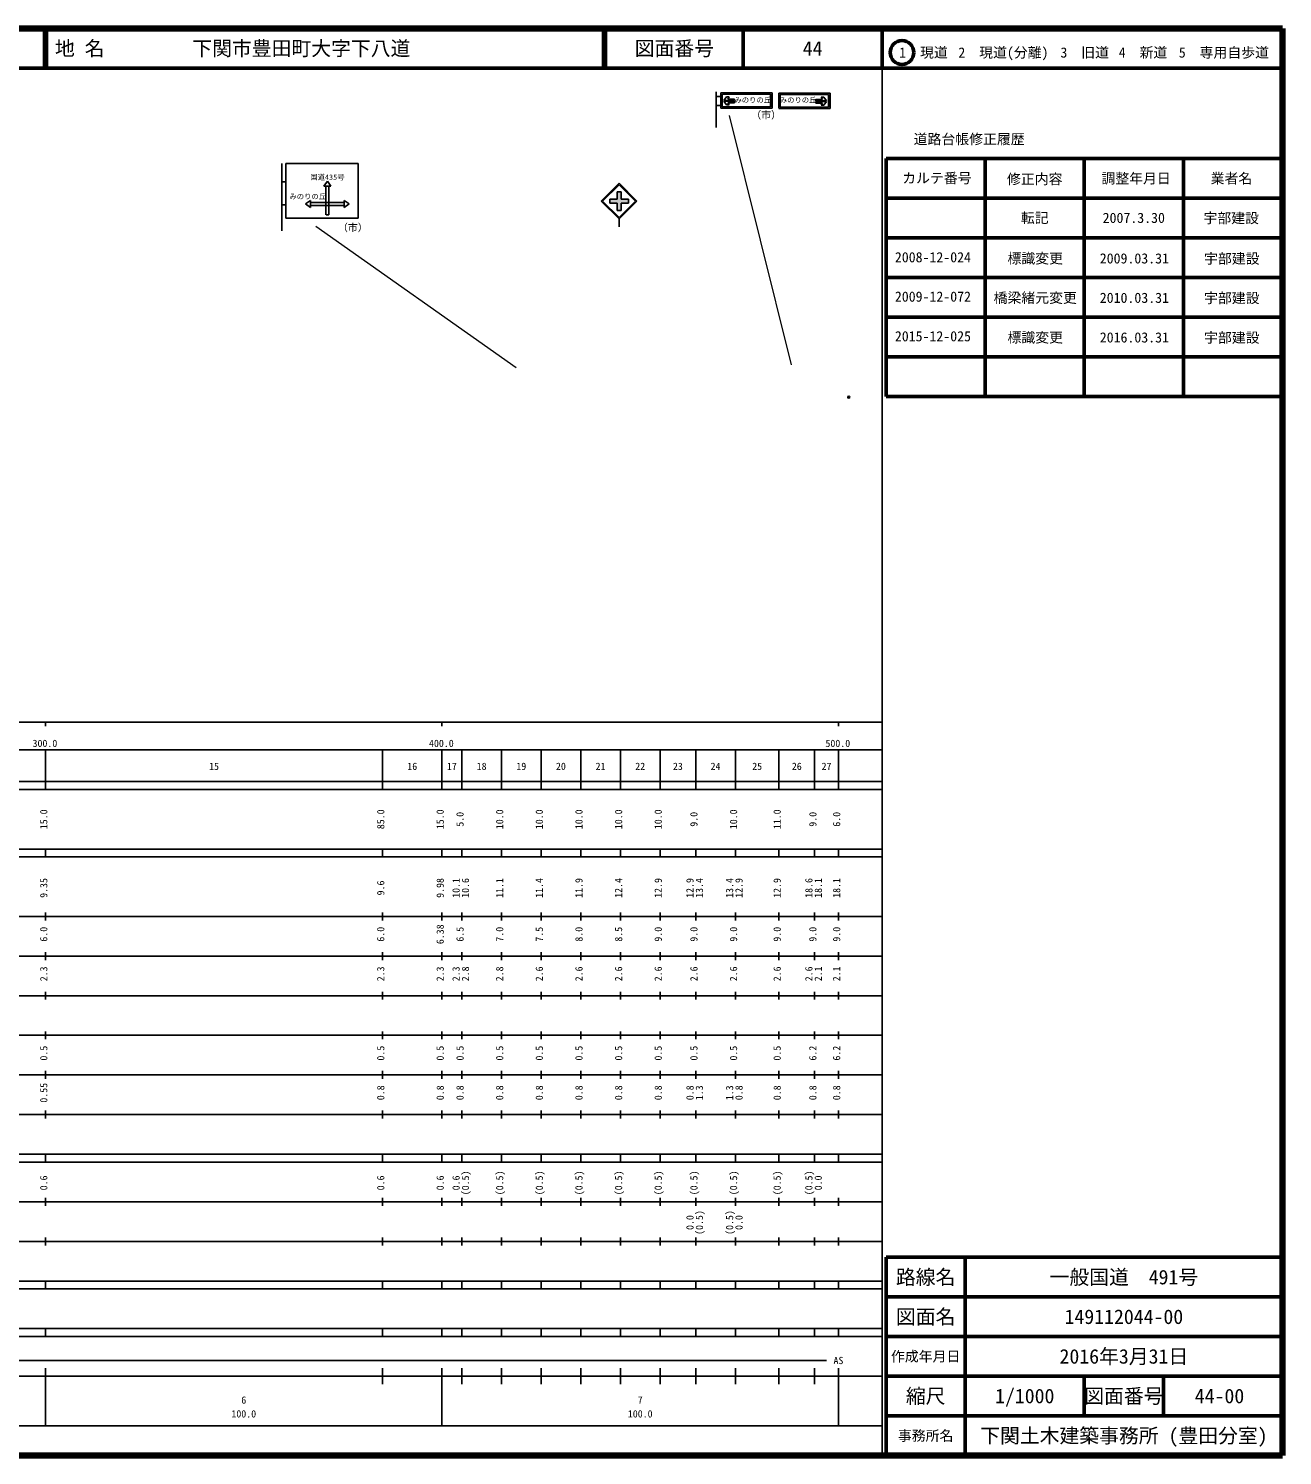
# Model space of a CAD drawing. Units: millimetres on the paper, with parts at other scales. Extents: x 40 to 680, y 20 to 380.
# Drawn here: x 363.7 to 680, y 20 to 380 of the extents above; entities that cross this region are included whole.
import ezdxf
from ezdxf.enums import TextEntityAlignment as Align

# ---------------------------------------------------------------- set-up
doc = ezdxf.new("R2010")
doc.units = ezdxf.units.MM
doc.header["$PDMODE"] = 32
doc.header["$PDSIZE"] = 0.5
doc.layers.add('M-OTRS', color=6, linetype='Continuous')
doc.layers.add('M-TTL-TXT', color=7, linetype='Continuous')
for name, color, linetype, lineweight in [('M-STR-STRC', 7, 'Continuous', 25), ('M-TTL', 2, 'Continuous', 140), ('M-TTL-BAND', 7, 'Continuous', 25), ('M-TTL-FRAM', 2, 'Continuous', 50), ('M-TTL-LINE', 7, 'Continuous', 50)]:
    doc.layers.add(name, color=color, linetype=linetype, lineweight=lineweight)
doc.styles.add('ＭＳ ゴシック', font='')
doc.styles.get('ＭＳ ゴシック').set_extended_font_data('MS Gothic')

msp = doc.modelspace()

# ---------------------------------------------------------------- hatches: boundary and pattern name
at = {"layer": 'M-STR-STRC'}
msp.add_hatch(color=256, dxfattribs=at).paths.add_polyline_path([(510.302, 336.962), (512.162, 336.962), (512.163, 338.822), (513.163, 338.822), (513.162, 336.962), (515.022, 336.962), (515.022, 335.962), (513.162, 335.962), (513.161, 334.102), (512.161, 334.102), (512.162, 335.962), (510.302, 335.962)])

# ---------------------------------------------------------------- linework, layer by layer
at = {"layer": 'M-OTRS'}
msp.add_point((570.584, 286.987), dxfattribs=at)
at = {"layer": 'M-STR-STRC'}
for p, q in [((537.145, 355.072), (537.145, 363.996)), ((538.329, 359.933), (538.329, 363.764)), ((538.371, 363.764), (551.301, 363.764)), ((551.301, 363.764), (551.301, 359.933)), ((552.93, 359.874), (552.93, 363.705)), ((552.983, 363.679), (565.914, 363.679)), ((565.914, 363.679), (565.914, 359.848)), ((537.187, 362.82), (538.35, 362.82)), ((537.187, 360.56), (538.35, 360.56)), ((538.677, 360.282), (538.677, 363.415)), ((538.677, 360.282), (550.868, 360.282)), ((538.72, 363.415), (550.868, 363.415)), ((539.09, 361.833), (539.76, 362.77)), ((539.09, 361.833), (541.755, 361.834)), ((539.09, 361.659), (541.755, 361.66)), ((539.09, 361.659), (539.76, 360.722)), ((539.76, 362.77), (540.44, 362.771)), ((539.76, 360.722), (540.44, 360.722)), ((540.44, 362.771), (540.07, 362.195)), ((540.07, 362.195), (541.754, 362.196)), ((540.07, 361.297), (541.754, 361.297)), ((540.44, 360.722), (540.07, 361.297)), ((541.754, 362.196), (541.755, 361.834)), ((541.754, 361.297), (541.755, 361.658)), ((550.868, 363.415), (550.868, 360.282)), ((553.29, 360.197), (553.29, 363.331)), ((553.29, 360.197), (565.481, 360.197)), ((553.332, 363.331), (565.481, 363.331)), ((562.306, 362.104), (562.306, 361.742)), ((564.97, 361.741), (562.306, 361.741)), ((564.97, 361.567), (562.306, 361.566)), ((562.306, 361.205), (562.306, 361.566)), ((563.99, 362.103), (562.307, 362.104)), ((563.99, 361.205), (562.307, 361.205)), ((564.301, 362.678), (563.62, 362.679)), ((563.62, 362.679), (563.99, 362.103)), ((563.62, 360.63), (563.99, 361.205)), ((564.301, 360.63), (563.62, 360.63)), ((564.97, 361.741), (564.301, 362.678)), ((564.97, 361.567), (564.301, 360.63)), ((565.481, 363.331), (565.481, 360.197)), ((538.329, 359.933), (551.301, 359.933)), ((552.941, 359.848), (565.914, 359.848)), ((427.599, 345.93), (427.599, 328.93)), ((428.599, 345.93), (446.896, 345.93)), ((428.599, 345.93), (428.599, 332.154)), ((446.896, 345.93), (446.896, 332.154)), ((427.599, 341.305), (428.599, 341.305)), ((508.161, 336.462), (512.661, 340.962)), ((508.515, 336.462), (512.661, 340.609)), ((512.163, 338.822), (512.162, 336.962)), ((512.163, 338.822), (513.163, 338.822)), ((517.162, 336.462), (512.661, 340.962)), ((516.808, 336.462), (512.661, 340.609)), ((513.163, 338.822), (513.162, 336.962)), ((427.599, 335.555), (428.599, 335.555)), ((508.161, 336.462), (512.661, 331.962)), ((508.515, 336.462), (512.661, 332.315)), ((510.302, 336.962), (510.302, 335.962)), ((510.302, 336.962), (512.162, 336.962)), ((510.302, 335.962), (512.162, 335.962)), ((512.162, 335.962), (512.161, 334.102)), ((512.661, 332.315), (516.808, 336.462)), ((512.662, 331.962), (517.162, 336.462)), ((513.162, 335.962), (513.161, 334.102)), ((513.162, 336.962), (515.022, 336.962)), ((513.162, 335.962), (515.022, 335.962)), ((515.022, 336.962), (515.022, 335.962)), ((512.161, 334.102), (513.161, 334.102)), ((512.662, 331.962), (512.662, 329.962))]:
    msp.add_line(p, q, dxfattribs=at)
at = {"layer": 'M-STR-STRC', "lineweight": 13}
for p, q in [((556.193, 295.197), (540.482, 358.04)), ((486.709, 294.434), (436.198, 330.079))]:
    msp.add_line(p, q, dxfattribs=at)
at = {"layer": 'M-TTL'}
for p, q in [((680, 380), (40, 380)), ((680, 20), (680, 380)), ((40, 20), (680, 20))]:
    msp.add_line(p, q, dxfattribs=at)
at = {"layer": 'M-TTL-BAND'}
for p, q in [((579, 20), (579, 370)), ((40, 205), (579, 205)), ((368, 205), (368, 204)), ((468, 205), (468, 204)), ((568, 205), (568, 204)), ((68, 198), (579, 198)), ((368, 188), (368, 198)), ((453, 188), (453, 198)), ((468, 188), (468, 198)), ((473, 188), (473, 198)), ((483, 188), (483, 198)), ((493, 188), (493, 198)), ((503, 188), (503, 198)), ((513, 188), (513, 198)), ((523, 188), (523, 198)), ((532, 188), (532, 198)), ((542, 188), (542, 198)), ((553, 188), (553, 198)), ((562, 188), (562, 198)), ((568, 188), (568, 198)), ((40, 190), (579, 190)), ((40, 188), (579, 188)), ((40, 173), (579, 173)), ((368, 171), (368, 173)), ((453, 171), (453, 173)), ((468, 171), (468, 173)), ((473, 171), (473, 173)), ((483, 171), (483, 173)), ((493, 171), (493, 173)), ((503, 171), (503, 173)), ((513, 171), (513, 173)), ((523, 171), (523, 173)), ((532, 171), (532, 173)), ((542, 171), (542, 173)), ((553, 171), (553, 173)), ((562, 171), (562, 173)), ((568, 171), (568, 173)), ((40, 171), (579, 171)), ((40, 156), (579, 156)), ((368, 155), (368, 157)), ((453, 155), (453, 157)), ((468, 155), (468, 157)), ((473, 155), (473, 157)), ((483, 155), (483, 157)), ((493, 155), (493, 157)), ((503, 155), (503, 157)), ((513, 155), (513, 157)), ((523, 155), (523, 157)), ((532, 155), (532, 157)), ((542, 155), (542, 157)), ((553, 155), (553, 157)), ((562, 155), (562, 157)), ((568, 155), (568, 157)), ((46, 146), (579, 146)), ((368, 145), (368, 147)), ((453, 145), (453, 147)), ((468, 145), (468, 147)), ((473, 145), (473, 147)), ((483, 145), (483, 147)), ((493, 145), (493, 147)), ((503, 145), (503, 147)), ((513, 145), (513, 147)), ((523, 145), (523, 147)), ((532, 145), (532, 147)), ((542, 145), (542, 147)), ((553, 145), (553, 147)), ((562, 145), (562, 147)), ((568, 145), (568, 147)), ((368, 135), (368, 137)), ((453, 135), (453, 137)), ((468, 135), (468, 137)), ((473, 135), (473, 137)), ((483, 135), (483, 137)), ((493, 135), (493, 137)), ((503, 135), (503, 137)), ((513, 135), (513, 137)), ((523, 135), (523, 137)), ((532, 135), (532, 137)), ((542, 135), (542, 137)), ((553, 135), (553, 137)), ((562, 135), (562, 137)), ((568, 135), (568, 137)), ((52, 136), (579, 136)), ((46, 126), (579, 126)), ((368, 125), (368, 127)), ((453, 125), (453, 127)), ((468, 125), (468, 127)), ((473, 125), (473, 127)), ((483, 125), (483, 127)), ((493, 125), (493, 127)), ((503, 125), (503, 127)), ((513, 125), (513, 127)), ((523, 125), (523, 127)), ((532, 125), (532, 127)), ((542, 125), (542, 127)), ((553, 125), (553, 127)), ((562, 125), (562, 127)), ((568, 125), (568, 127)), ((52, 116), (579, 116)), ((368, 115), (368, 117)), ((453, 115), (453, 117)), ((468, 115), (468, 117)), ((473, 115), (473, 117)), ((483, 115), (483, 117)), ((493, 115), (493, 117)), ((503, 115), (503, 117)), ((513, 115), (513, 117)), ((523, 115), (523, 117)), ((532, 115), (532, 117)), ((542, 115), (542, 117)), ((553, 115), (553, 117)), ((562, 115), (562, 117)), ((568, 115), (568, 117)), ((46, 106), (579, 106)), ((368, 105), (368, 107)), ((453, 105), (453, 107)), ((468, 105), (468, 107)), ((473, 105), (473, 107)), ((483, 105), (483, 107)), ((493, 105), (493, 107)), ((503, 105), (503, 107)), ((513, 105), (513, 107)), ((523, 105), (523, 107)), ((532, 105), (532, 107)), ((542, 105), (542, 107)), ((553, 105), (553, 107)), ((562, 105), (562, 107)), ((568, 105), (568, 107)), ((40, 96), (579, 96)), ((40, 94), (579, 94)), ((368, 94), (368, 96)), ((453, 94), (453, 96)), ((468, 94), (468, 96)), ((473, 94), (473, 96)), ((483, 94), (483, 96)), ((493, 94), (493, 96)), ((503, 94), (503, 96)), ((513, 94), (513, 96)), ((523, 94), (523, 96)), ((532, 94), (532, 96)), ((542, 94), (542, 96)), ((553, 94), (553, 96)), ((562, 94), (562, 96)), ((568, 94), (568, 96)), ((49, 84), (579, 84)), ((368, 83), (368, 85)), ((453, 83), (453, 85)), ((468, 83), (468, 85)), ((473, 83), (473, 85)), ((483, 83), (483, 85)), ((493, 83), (493, 85)), ((503, 83), (503, 85)), ((513, 83), (513, 85)), ((523, 83), (523, 85)), ((532, 83), (532, 85)), ((542, 83), (542, 85)), ((553, 83), (553, 85)), ((562, 83), (562, 85)), ((568, 83), (568, 85)), ((40, 74), (579, 74)), ((368, 73), (368, 75)), ((453, 73), (453, 75)), ((468, 73), (468, 75)), ((473, 73), (473, 75)), ((483, 73), (483, 75)), ((493, 73), (493, 75)), ((503, 73), (503, 75)), ((513, 73), (513, 75)), ((523, 73), (523, 75)), ((532, 73), (532, 75)), ((542, 73), (542, 75)), ((553, 73), (553, 75)), ((562, 73), (562, 75)), ((568, 73), (568, 75)), ((40, 64), (579, 64)), ((40, 62), (579, 62)), ((368, 62), (368, 64)), ((453, 62), (453, 64)), ((468, 62), (468, 64)), ((473, 62), (473, 64)), ((483, 62), (483, 64)), ((493, 62), (493, 64)), ((503, 62), (503, 64)), ((513, 62), (513, 64)), ((523, 62), (523, 64)), ((532, 62), (532, 64)), ((542, 62), (542, 64)), ((553, 62), (553, 64)), ((562, 62), (562, 64)), ((568, 62), (568, 64)), ((40, 52), (579, 52)), ((368, 50), (368, 52)), ((453, 50), (453, 52)), ((468, 50), (468, 52)), ((473, 50), (473, 52)), ((483, 50), (483, 52)), ((493, 50), (493, 52)), ((503, 50), (503, 52)), ((513, 50), (513, 52)), ((523, 50), (523, 52)), ((532, 50), (532, 52)), ((542, 50), (542, 52)), ((553, 50), (553, 52)), ((562, 50), (562, 52)), ((568, 50), (568, 52)), ((40, 50), (579, 50)), ((71, 44), (565, 44)), ((40, 40), (579, 40)), ((368, 27.5), (368, 42)), ((453, 38), (453, 42)), ((468, 27.5), (468, 42)), ((473, 38), (473, 42)), ((483, 38), (483, 42)), ((493, 38), (493, 42)), ((503, 38), (503, 42)), ((513, 38), (513, 42)), ((523, 38), (523, 42)), ((532, 38), (532, 42)), ((542, 38), (542, 42)), ((553, 38), (553, 42)), ((562, 38), (562, 42)), ((568, 27.5), (568, 42)), ((68, 27.5), (579, 27.5))]:
    msp.add_line(p, q, dxfattribs=at)
at = {"layer": 'M-TTL-FRAM'}
for p, q in [((580, 347.197), (580, 287.197)), ((580, 347.197), (680, 347.197)), ((580, 287.197), (680, 287.197)), ((680, 70), (580, 70)), ((580, 70), (580, 20))]:
    msp.add_line(p, q, dxfattribs=at)
at = {"layer": 'M-TTL-LINE'}
for p, q in [((367.75, 380), (367.75, 370)), ((368.25, 380), (368.25, 370)), ((508.747, 380), (508.747, 370)), ((509.247, 380), (509.247, 370)), ((543.997, 380), (543.997, 370)), ((579, 380), (579, 370)), ((40, 370), (680, 370)), ((605, 347.197), (605, 287.197)), ((630, 347.197), (630, 287.197)), ((655, 347.197), (655, 287.197)), ((580, 337.197), (680, 337.197)), ((580, 327.197), (680, 327.197)), ((580, 317.197), (680, 317.197)), ((580, 307.197), (680, 307.197)), ((580, 297.197), (680, 297.197)), ((600, 70), (600, 20)), ((680, 60), (580, 60)), ((680, 50), (580, 50)), ((680, 40), (580, 40)), ((630, 40), (630, 30)), ((650, 40), (650, 30)), ((680, 30), (580, 30))]:
    msp.add_line(p, q, dxfattribs=at)
msp.add_circle((584.031, 373.958), 3, dxfattribs=at)

# ---------------------------------------------------------------- texts
at = {"layer": 'M-STR-STRC', "style": 'ＭＳ ゴシック'}
for s, height, p in [('みのりの丘', 1.32, (541.764, 360.9)), ('みのりの丘', 1.32, (553.214, 360.899)), ('（市）', 1.833, (546.01, 356.722)), ('（市）', 1.833, (441.761, 328.313))]:
    msp.add_text(s, height=height, dxfattribs=at).set_placement(p, align=Align.BOTTOM_LEFT)
at = {"layer": 'M-TTL-BAND', "style": 'ＭＳ ゴシック'}
for s, p in [('300.0', (367.844, 198.195)), ('400.0', (467.844, 198.195)), ('500.0', (567.844, 198.195)), ('15', (410.5, 192.405)), ('16', (460.5, 192.405)), ('17', (470.5, 192.405)), ('18', (478, 192.405)), ('19', (488, 192.405)), ('20', (498, 192.405)), ('21', (508, 192.405)), ('22', (518, 192.405)), ('23', (527.5, 192.405)), ('24', (537, 192.405)), ('25', (547.5, 192.405)), ('26', (557.5, 192.405)), ('27', (565, 192.405)), ('AS', (568, 42.5)), ('6', (418, 32.523)), ('7', (518, 32.523)), ('100.0', (418, 29.033)), ('100.0', (518, 29.033))]:
    msp.add_text(s, height=1.833, dxfattribs=at).set_placement(p, align=Align.BOTTOM_CENTER)
for s, p in [('15.0', (369, 180.5)), ('85.0', (454, 180.5)), ('15.0', (469, 180.5)), ('5.0', (474, 180.5)), ('10.0', (484, 180.5)), ('10.0', (494, 180.5)), ('10.0', (504, 180.5)), ('10.0', (514, 180.5)), ('10.0', (524, 180.5)), ('9.0', (533, 180.5)), ('10.0', (543, 180.5)), ('11.0', (554, 180.5)), ('9.0', (563, 180.5)), ('6.0', (569, 180.5)), ('9.35', (369, 163.174)), ('9.6', (454, 163.174)), ('9.98', (469, 163.174)), ('10.1', (473, 163.174)), ('10.6', (475.37, 163.174)), ('11.1', (484, 163.174)), ('11.4', (494, 163.174)), ('11.9', (504, 163.174)), ('12.4', (514, 163.174)), ('12.9', (524, 163.174)), ('12.9', (532, 163.174)), ('13.4', (534.37, 163.174)), ('13.4', (542, 163.174)), ('12.9', (544.37, 163.174)), ('12.9', (554, 163.174)), ('18.6', (562, 163.174)), ('18.1', (564.37, 163.174)), ('18.1', (569, 163.174)), ('6.0', (369, 151.5)), ('6.0', (454, 151.5)), ('6.38', (469, 151.5)), ('6.5', (474, 151.5)), ('7.0', (484, 151.5)), ('7.5', (494, 151.5)), ('8.0', (504, 151.5)), ('8.5', (514, 151.5)), ('9.0', (524, 151.5)), ('9.0', (533, 151.5)), ('9.0', (543, 151.5)), ('9.0', (554, 151.5)), ('9.0', (563, 151.5)), ('9.0', (569, 151.5)), ('2.3', (369, 141.5)), ('2.3', (454, 141.5)), ('2.3', (469, 141.5)), ('2.3', (473, 141.5)), ('2.8', (475.37, 141.5)), ('2.8', (484, 141.5)), ('2.6', (494, 141.5)), ('2.6', (504, 141.5)), ('2.6', (514, 141.5)), ('2.6', (524, 141.5)), ('2.6', (533, 141.5)), ('2.6', (543, 141.5)), ('2.6', (554, 141.5)), ('2.6', (562, 141.5)), ('2.1', (564.37, 141.5)), ('2.1', (569, 141.5)), ('0.5', (369, 121.5)), ('0.5', (454, 121.5)), ('0.5', (469, 121.5)), ('0.5', (474, 121.5)), ('0.5', (484, 121.5)), ('0.5', (494, 121.5)), ('0.5', (504, 121.5)), ('0.5', (514, 121.5)), ('0.5', (524, 121.5)), ('0.5', (533, 121.5)), ('0.5', (543, 121.5)), ('0.5', (554, 121.5)), ('6.2', (563, 121.5)), ('6.2', (569, 121.5)), ('0.55', (369, 111.5)), ('0.8', (454, 111.5)), ('0.8', (469, 111.5)), ('0.8', (474, 111.5)), ('0.8', (484, 111.5)), ('0.8', (494, 111.5)), ('0.8', (504, 111.5)), ('0.8', (514, 111.5)), ('0.8', (524, 111.5)), ('0.8', (532, 111.5)), ('1.3', (534.37, 111.5)), ('1.3', (542, 111.5)), ('0.8', (544.37, 111.5)), ('0.8', (554, 111.5)), ('0.8', (563, 111.5)), ('0.8', (569, 111.5)), ('0.6', (369, 88.764)), ('0.6', (454, 88.764)), ('0.6', (469, 88.764)), ('0.6', (473, 88.764)), ('(0.5)', (475.37, 88.764)), ('(0.5)', (484, 88.764)), ('(0.5)', (494, 88.764)), ('(0.5)', (504, 88.764)), ('(0.5)', (514, 88.764)), ('(0.5)', (524, 88.764)), ('(0.5)', (533, 88.764)), ('(0.5)', (543, 88.764)), ('(0.5)', (554, 88.764)), ('(0.5)', (562, 88.764)), ('0.0', (564.37, 88.764)), ('0.0', (532, 78.764)), ('(0.5)', (534.37, 78.764)), ('(0.5)', (542, 78.764)), ('0.0', (544.37, 78.764))]:
    msp.add_text(s, height=1.833, rotation=90, dxfattribs=at).set_placement(p, align=Align.BOTTOM_CENTER)
at = {"layer": 'M-TTL-TXT', "style": 'ＭＳ ゴシック'}
for s, p in [('地 名', (370.38, 375)), ('下関市豊田町大字下八道', (405.024, 375))]:
    msp.add_text(s, height=3.666, dxfattribs=at).set_placement(p, align=Align.MIDDLE_LEFT)
for s, height, p in [('図面番号', 3.666, (526.622, 375)), ('44', 3.666, (561.497, 375)), ('1\u3000現道', 2.566, (589.448, 373.958)), ('2\u3000現道(分離)', 2.566, (609.619, 373.958)), ('3\u3000旧道', 2.566, (630.121, 373.958)), ('4\u3000新道', 2.566, (644.824, 373.958)), ('5\u3000専用自歩道', 2.566, (665.228, 373.958)), ('道路台帳修正履歴', 2.566, (600.968, 352.113)), ('カルテ番号', 2.566, (592.839, 342.277)), ('修正内容', 2.566, (617.509, 342.023)), ('調整年月日', 2.566, (643.089, 342.197)), ('業者名', 2.566, (667.134, 342.197)), ('転記', 2.566, (617.5, 332.245)), ('2007.3.30', 2.566, (642.5, 332.245)), ('宇部建設', 2.566, (667.077, 332.189)), ('2008-12-024', 2.566, (591.836, 322.306)), ('標識変更', 2.566, (617.648, 322.01)), ('2009.03.31', 2.566, (642.648, 322.01)), ('宇部建設', 2.566, (667.225, 321.953)), ('2009-12-072', 2.566, (591.836, 312.371)), ('橋梁緒元変更', 2.566, (617.648, 312.074)), ('2010.03.31', 2.566, (642.648, 312.074)), ('宇部建設', 2.566, (667.225, 312.017)), ('2015-12-025', 2.566, (591.836, 302.371)), ('標識変更', 2.566, (617.648, 302.074)), ('2016.03.31', 2.566, (642.648, 302.074)), ('宇部建設', 2.566, (667.225, 302.017)), ('路線名', 3.666, (590, 65)), ('路線名', 3.666, (590, 65)), ('一般国道\u3000491号', 3.666, (640, 65)), ('図面名', 3.666, (590, 55)), ('図面名', 3.666, (590, 55)), ('149112044-00', 3.666, (640, 55)), ('2016年3月31日', 3.666, (640, 45)), ('作成年月日', 2.566, (590, 45)), ('作成年月日', 2.566, (590, 45)), ('縮尺', 3.666, (590, 35)), ('縮尺', 3.666, (590, 35)), ('1/1000', 3.666, (615, 35)), ('図面番号', 3.666, (640, 35)), ('図面番号', 3.666, (640, 35)), ('44-00', 3.666, (664.125, 35)), ('事務所名', 2.566, (590, 25)), ('事務所名', 2.566, (590, 25)), ('下関土木建築事務所 (豊田分室)', 3.666, (640, 25))]:
    msp.add_text(s, height=height, dxfattribs=at).set_placement(p, align=Align.MIDDLE_CENTER)

# ---------------------------------------------------------------- wipeouts: each hides what was drawn before it
at = {"color": 7}
msp.add_wipeout([(433.598, 335.747), (434.848, 336.622), (434.848, 336.122), (438.723, 336.122), (438.723, 340.247), (438.223, 340.247), (439.098, 341.497), (439.973, 340.247), (439.473, 340.247), (439.473, 336.122), (443.348, 336.122), (443.348, 336.622), (444.598, 335.747), (443.348, 334.872), (443.348, 335.372), (439.473, 335.372), (439.493, 333.007), (438.743, 333.007), (438.723, 335.372), (434.848, 335.372), (434.848, 334.872)], dxfattribs=at)

# ---------------------------------------------------------------- next in the draw order: linework, layer by layer
at = {"layer": 'M-STR-STRC'}
for p, q in [((438.223, 340.247), (439.098, 341.497)), ((439.973, 340.247), (438.223, 340.247)), ((438.723, 340.247), (438.723, 332.997)), ((439.098, 341.497), (439.973, 340.247)), ((439.473, 340.247), (439.473, 332.997)), ((433.598, 335.747), (434.848, 336.622)), ((434.848, 334.872), (433.598, 335.747)), ((434.848, 336.622), (434.848, 334.872)), ((434.848, 336.122), (443.348, 336.122)), ((434.848, 335.372), (443.348, 335.372)), ((443.348, 334.872), (443.348, 336.622)), ((443.348, 336.622), (444.598, 335.747)), ((444.598, 335.747), (443.348, 334.872)), ((428.599, 332.154), (446.896, 332.154)), ((438.743, 333.007), (439.493, 333.007))]:
    msp.add_line(p, q, dxfattribs=at)

# ---------------------------------------------------------------- next in the draw order: texts
at = {"layer": 'M-STR-STRC', "style": 'ＭＳ ゴシック'}
for s, p in [('国道435号', (439.098, 342.497)), ('みのりの丘', (434.13, 337.632))]:
    msp.add_text(s, height=1.32, dxfattribs=at).set_placement(p, align=Align.MIDDLE_CENTER)

doc.saveas('drawing.dxf')
